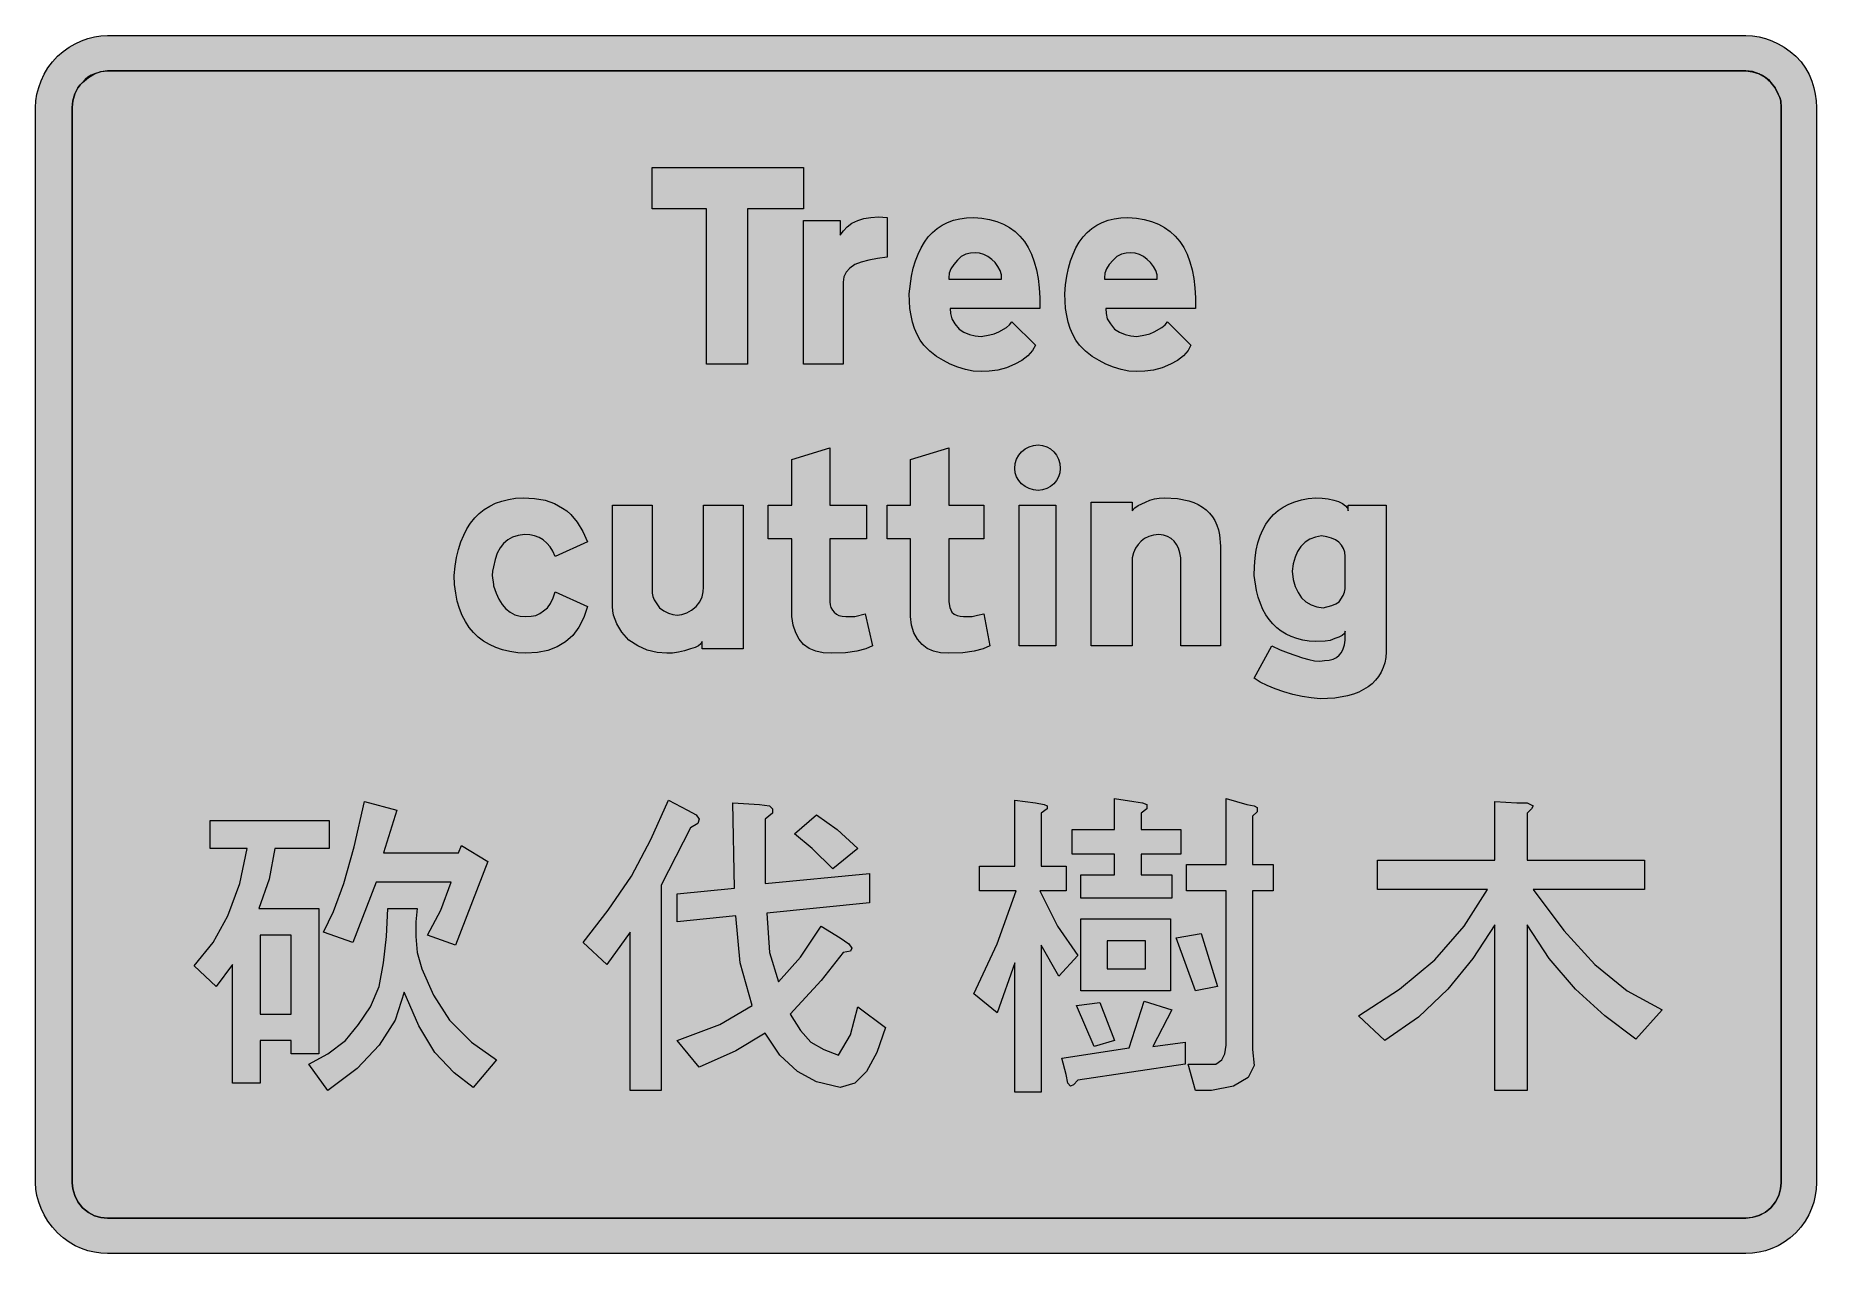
# Model space of a CAD drawing. Header units: metres. Extents: x 102 to 466, y 12 to 261.
import ezdxf

# ---------------------------------------------------------------- set-up
doc = ezdxf.new("R2010")
doc.units = ezdxf.units.M
doc.layers.add('FILL_BLACK_000000', color=7, linetype='Continuous', true_color=0x000000)
doc.layers.add('FILL_WHITE_FFFFFF', color=7, linetype='Continuous', true_color=0xffffff)

msp = doc.modelspace()

# ---------------------------------------------------------------- hatches: boundary and pattern name
at = {"layer": 'FILL_BLACK_000000', "true_color": 0x000000}
h = msp.add_hatch(color=7, dxfattribs=at)
h.dxf.hatch_style = 1
h.paths.add_polyline_path([(454.4, 261.08), (455.73, 260.74), (457.03, 260.27), (458.31, 259.68), (459.56, 258.96), (460.76, 258.12), (461.91, 257.16), (462.97, 255.98), (463.9, 254.72), (464.65, 253.41), (465.21, 252.06), (465.6, 250.71), (465.88, 249.36), (466.05, 248.01), (466.11, 246.66), (466.11, 26.76), (466.05, 25.5), (465.88, 24.2), (465.57, 22.87), (465.13, 21.55), (464.56, 20.24), (463.83, 18.96), (462.95, 17.72), (461.91, 16.56), (460.76, 15.52), (459.56, 14.64), (458.31, 13.91), (457.03, 13.33), (455.73, 12.9), (454.4, 12.59), (453.06, 12.42), (451.71, 12.36), (116.91, 12.36), (115.56, 12.42), (114.22, 12.59), (112.89, 12.9), (111.58, 13.33), (110.31, 13.91), (109.06, 14.64), (107.86, 15.52), (106.71, 16.56), (105.66, 17.72), (104.74, 18.96), (103.97, 20.24), (103.33, 21.55), (102.84, 22.87), (102.49, 24.2), (102.28, 25.5), (102.21, 26.76), (102.21, 246.66), (102.28, 248.02), (102.49, 249.4), (102.84, 250.77), (103.33, 252.13), (103.97, 253.47), (104.74, 254.76), (105.66, 256), (106.71, 257.16), (107.86, 258.12), (109.06, 258.96), (110.31, 259.68), (111.58, 260.27), (112.89, 260.74), (114.22, 261.08), (115.56, 261.29), (116.91, 261.36), (451.71, 261.36), (453.06, 261.29), (454.4, 261.08)])
h.paths.add_polyline_path([(115.56, 253.97), (114.21, 253.56), (113.54, 253.28), (112.9, 252.88), (112.31, 252.38), (111.81, 251.76), (111.29, 251.27), (110.85, 250.71), (110.2, 249.43), (109.83, 248.05), (109.71, 246.66), (109.71, 26.76), (109.83, 25.54), (110.2, 24.21), (110.85, 22.88), (111.81, 21.66), (112.99, 20.7), (114.25, 20.05), (115.56, 19.68), (116.91, 19.56), (451.71, 19.56), (453.06, 19.75), (454.41, 20.16), (455.72, 20.8), (456.81, 21.66), (457.77, 22.88), (458.42, 24.21), (458.79, 25.54), (458.91, 26.76), (458.91, 246.66), (458.83, 248.01), (458.66, 248.68), (458.31, 249.36), (457.67, 250.67), (456.81, 251.76), (455.63, 252.77), (454.37, 253.52), (453.06, 254), (451.71, 254.16), (116.91, 254.16), (115.56, 253.97)], flags=16)
h = msp.add_hatch(color=7, dxfattribs=at)
h.dxf.hatch_style = 1
h.paths.add_polyline_path([(247.71, 194.16), (239.31, 194.16), (239.31, 225.96), (228.21, 225.96), (228.21, 234.36), (259.11, 234.36), (259.11, 225.96), (247.71, 225.96), (247.71, 194.16)])
h = msp.add_hatch(color=7, dxfattribs=at)
h.dxf.hatch_style = 1
h.paths.add_polyline_path([(259.11, 223.56), (266.61, 223.56), (266.61, 220.56), (267.3, 221.45), (268.07, 222.28), (269.01, 223.01), (270.21, 223.56), (271.44, 223.95), (272.87, 224.2), (274.47, 224.28), (276.21, 224.16), (276.21, 216.06), (274.25, 215.78), (272.46, 215.42), (270.89, 215.01), (269.61, 214.56), (268.6, 213.83), (267.85, 212.98), (267.37, 212.03), (267.21, 210.96), (267.21, 194.16), (259.11, 194.16), (259.11, 223.56)])
h = msp.add_hatch(color=7, dxfattribs=at)
h.dxf.hatch_style = 1
h.paths.add_polyline_path([(289.15, 204.51), (289.41, 203.46), (290.05, 202.41), (290.91, 201.36), (291.91, 200.75), (293.05, 200.27), (294.24, 199.97), (295.41, 199.86), (297.21, 200.2), (298.11, 200.41), (299.01, 200.76), (300.58, 201.7), (301.2, 202.24), (301.71, 202.86), (306.51, 198.06), (305.9, 196.94), (304.97, 195.88), (303.77, 194.94), (302.31, 194.16), (300.64, 193.42), (298.86, 192.96), (297.08, 192.73), (295.41, 192.66), (293.83, 192.77), (292.26, 193.07), (290.68, 193.55), (289.11, 194.16), (287.72, 194.9), (286.3, 195.77), (284.93, 196.82), (283.71, 198.06), (282.98, 199.11), (282.36, 200.25), (281.84, 201.46), (281.42, 202.75), (281.11, 204.1), (280.88, 205.53), (280.71, 208.56), (281.2, 212.16), (281.57, 213.79), (282.01, 215.3), (282.54, 216.7), (283.15, 217.98), (283.84, 219.14), (284.61, 220.18), (285.47, 221.11), (286.41, 221.91), (287.44, 222.6), (288.56, 223.16), (289.76, 223.59), (291.05, 223.91), (292.44, 224.1), (293.91, 224.16), (295.6, 224.03), (297.17, 223.77), (298.63, 223.36), (299.98, 222.81), (301.22, 222.13), (302.35, 221.31), (303.36, 220.35), (304.26, 219.25), (305.05, 218.01), (305.72, 216.64), (306.28, 215.13), (306.73, 213.49), (307.07, 211.71), (307.3, 209.79), (307.41, 207.74), (307.41, 205.56), (289.11, 205.56), (289.15, 204.51)])
h.paths.add_polyline_path([(299.61, 211.86), (299.61, 212.46), (299.3, 213.34), (298.85, 214.18), (298.27, 214.94), (297.58, 215.61), (296.82, 216.17), (295.98, 216.59), (295.11, 216.87), (294.21, 216.96), (293.27, 216.89), (292.3, 216.66), (291.38, 216.2), (290.61, 215.46), (289.82, 214.56), (289.26, 213.66), (288.92, 212.76), (288.81, 211.86), (288.81, 211.56), (299.61, 211.56), (299.61, 211.86)], flags=16)
h = msp.add_hatch(color=7, dxfattribs=at)
h.dxf.hatch_style = 1
h.paths.add_polyline_path([(320.95, 204.51), (321.21, 203.46), (321.85, 202.41), (322.71, 201.36), (323.71, 200.75), (324.85, 200.27), (326.04, 199.97), (327.21, 199.86), (329.01, 200.2), (329.91, 200.41), (330.81, 200.76), (332.38, 201.7), (333, 202.24), (333.51, 202.86), (338.31, 198.06), (337.7, 196.94), (336.77, 195.88), (335.57, 194.94), (334.11, 194.16), (332.44, 193.42), (330.66, 192.96), (328.88, 192.73), (327.21, 192.66), (325.63, 192.77), (324.06, 193.07), (322.48, 193.55), (320.91, 194.16), (319.52, 194.9), (318.1, 195.77), (316.73, 196.82), (315.51, 198.06), (314.78, 199.11), (314.16, 200.25), (313.64, 201.46), (313.22, 202.75), (312.91, 204.1), (312.68, 205.53), (312.51, 208.56), (312.67, 210.42), (312.92, 212.16), (313.25, 213.79), (313.68, 215.3), (314.2, 216.7), (314.8, 217.98), (315.49, 219.14), (316.26, 220.18), (317.12, 221.11), (318.06, 221.91), (319.08, 222.6), (320.19, 223.16), (321.37, 223.59), (322.64, 223.91), (323.99, 224.1), (325.41, 224.16), (327.15, 224.03), (328.77, 223.77), (330.27, 223.36), (331.66, 222.81), (332.93, 222.13), (334.07, 221.31), (335.11, 220.35), (336.02, 219.25), (336.82, 218.01), (337.51, 216.64), (338.08, 215.13), (338.53, 213.49), (338.87, 211.71), (339.1, 209.79), (339.21, 207.74), (339.21, 205.56), (320.91, 205.56), (320.95, 204.51)])
h.paths.add_polyline_path([(331.41, 211.86), (331.41, 212.46), (331.1, 213.34), (330.65, 214.18), (330.07, 214.94), (329.38, 215.61), (328.62, 216.17), (327.78, 216.59), (326.91, 216.87), (326.01, 216.96), (325.07, 216.89), (324.1, 216.66), (323.18, 216.2), (322.41, 215.46), (321.62, 214.56), (321.06, 213.66), (320.72, 212.76), (320.61, 211.86), (320.61, 211.56), (331.41, 211.56), (331.41, 211.86)], flags=16)
h = msp.add_hatch(color=7, dxfattribs=at)
h.dxf.hatch_style = 1
h.paths.add_polyline_path([(272.01, 165.36), (272.01, 158.46), (264.51, 158.46), (264.51, 145.56), (264.57, 144.94), (264.73, 144.4), (265.02, 143.91), (265.41, 143.46), (265.87, 143.07), (266.38, 142.78), (267.01, 142.62), (267.81, 142.56), (269.61, 142.56), (271.71, 143.16), (273.21, 136.56), (271.86, 135.95), (270.02, 135.47), (267.68, 135.17), (264.81, 135.06), (263.12, 135.17), (261.62, 135.51), (260.3, 136.07), (259.11, 136.86), (258.27, 137.92), (257.57, 139.26), (257.04, 140.83), (256.71, 142.56), (256.71, 158.46), (251.91, 158.46), (251.91, 165.36), (256.71, 165.36), (256.71, 174.66), (264.51, 177.06), (264.51, 165.36), (272.01, 165.36)])
h = msp.add_hatch(color=7, dxfattribs=at)
h.dxf.hatch_style = 1
h.paths.add_polyline_path([(296.01, 165.36), (296.01, 158.46), (288.81, 158.46), (288.81, 145.56), (289, 144.4), (289.41, 143.46), (289.91, 143.07), (290.5, 142.78), (291.14, 142.62), (291.81, 142.56), (293.61, 142.56), (294.7, 142.86), (296.01, 143.16), (297.21, 136.56), (295.86, 135.95), (294.02, 135.47), (291.68, 135.17), (288.81, 135.06), (287.12, 135.17), (285.66, 135.51), (284.42, 136.07), (283.41, 136.86), (282.4, 137.92), (281.65, 139.26), (281.17, 140.83), (281.01, 142.56), (281.01, 158.46), (276.21, 158.46), (276.21, 165.36), (281.01, 165.36), (281.01, 174.66), (288.81, 177.06), (288.81, 165.36), (296.01, 165.36)])
h = msp.add_hatch(color=7, dxfattribs=at)
h.dxf.hatch_style = 1
h.paths.add_polyline_path([(311.52, 171.98), (311.24, 171.14), (310.82, 170.38), (310.26, 169.71), (309.59, 169.15), (308.83, 168.73), (307.99, 168.45), (307.11, 168.36), (306.13, 168.45), (305.22, 168.73), (304.4, 169.15), (303.7, 169.71), (303.12, 170.38), (302.68, 171.14), (302.41, 171.98), (302.31, 172.86), (302.41, 173.84), (302.68, 174.75), (303.12, 175.57), (303.7, 176.27), (304.4, 176.85), (305.22, 177.29), (306.13, 177.56), (307.11, 177.66), (307.99, 177.56), (308.83, 177.29), (309.59, 176.85), (310.26, 176.27), (310.82, 175.57), (311.24, 174.75), (311.52, 173.84), (311.61, 172.86), (311.52, 171.98)])
h = msp.add_hatch(color=7, dxfattribs=at)
h.dxf.hatch_style = 1
h.paths.add_polyline_path([(204.17, 166.74), (206.31, 166.37), (208.22, 165.72), (209.91, 164.76), (210.77, 164.16), (211.55, 163.47), (212.91, 161.87), (214.04, 159.99), (215.01, 157.86), (208.41, 154.86), (207.92, 155.91), (207.34, 156.83), (206.68, 157.6), (205.93, 158.23), (205.11, 158.73), (204.19, 159.08), (203.19, 159.29), (202.11, 159.36), (200.83, 159.16), (199.69, 158.79), (198.69, 158.25), (197.83, 157.52), (197.12, 156.61), (196.54, 155.52), (196.11, 154.24), (195.81, 152.76), (195.55, 151.86), (195.51, 150.96), (195.81, 149.16), (195.81, 148.86), (196.3, 147.38), (196.88, 146.1), (197.56, 145.02), (198.32, 144.13), (199.19, 143.45), (200.16, 142.95), (201.23, 142.66), (202.41, 142.56), (203.48, 142.62), (204.43, 142.82), (205.28, 143.19), (206.01, 143.76), (206.81, 144.37), (207.43, 145.26), (207.95, 146.38), (208.41, 147.66), (215.01, 144.66), (214.22, 142.35), (213.21, 140.38), (211.97, 138.72), (210.51, 137.38), (208.82, 136.36), (206.91, 135.63), (204.77, 135.2), (202.41, 135.06), (200.72, 135.18), (199.12, 135.41), (197.63, 135.76), (196.23, 136.24), (194.94, 136.83), (193.75, 137.53), (192.67, 138.36), (191.68, 139.3), (190.81, 140.35), (190.04, 141.53), (189.38, 142.81), (188.83, 144.21), (188.38, 145.73), (188.05, 147.36), (187.82, 149.1), (187.71, 150.96), (187.92, 152.87), (188.23, 154.65), (188.63, 156.3), (189.11, 157.83), (189.69, 159.24), (190.35, 160.53), (191.11, 161.69), (191.95, 162.73), (192.88, 163.66), (193.89, 164.47), (195, 165.15), (196.19, 165.73), (197.47, 166.18), (198.83, 166.52), (200.28, 166.75), (201.81, 166.86), (204.17, 166.74)])
h = msp.add_hatch(color=7, dxfattribs=at)
h.dxf.hatch_style = 1
h.paths.add_polyline_path([(246.81, 165.36), (246.81, 135.96), (238.41, 135.96), (238.41, 137.46), (238.12, 137.01), (237.66, 136.6), (236.98, 136.24), (236.01, 135.96), (234.84, 135.57), (233.61, 135.28), (232.38, 135.12), (231.21, 135.06), (229.19, 135.23), (227.2, 135.73), (225.26, 136.58), (223.41, 137.76), (222.01, 139.39), (220.97, 141.1), (220.33, 142.86), (220.17, 143.76), (220.11, 144.66), (220.11, 165.36), (228.21, 165.36), (228.21, 147.36), (228.32, 146.68), (228.62, 145.97), (229.71, 144.36), (230.61, 143.75), (231.51, 143.27), (232.41, 142.97), (233.31, 142.86), (234.26, 142.97), (235.26, 143.31), (236.26, 143.87), (237.21, 144.66), (237.95, 145.61), (238.41, 146.61), (238.64, 147.61), (238.71, 148.56), (238.71, 165.36), (246.81, 165.36)])
h = msp.add_hatch(color=7, dxfattribs=at)
h.dxf.hatch_style = 1
h.paths.add_polyline_path([(303.21, 136.56), (303.21, 165.36), (310.71, 165.36), (310.71, 136.56), (303.21, 136.56)])
h = msp.add_hatch(color=7, dxfattribs=at)
h.dxf.hatch_style = 1
h.paths.add_polyline_path([(336.21, 136.56), (336.21, 153.66), (336.21, 153.96), (336.21, 154.26), (336.21, 154.56), (336.04, 155.62), (335.76, 156.53), (335.37, 157.32), (334.86, 157.97), (334.24, 158.5), (333.51, 158.91), (332.67, 159.19), (331.71, 159.36), (330.64, 159.19), (329.68, 158.91), (328.84, 158.5), (328.11, 157.97), (327.49, 157.32), (326.98, 156.53), (326.59, 155.62), (326.31, 154.56), (326.31, 136.56), (317.91, 136.56), (317.91, 165.96), (326.31, 165.96), (326.31, 164.16), (326.86, 164.78), (327.55, 165.28), (329.01, 165.96), (329.91, 166.35), (330.85, 166.63), (331.84, 166.8), (332.91, 166.86), (335.55, 166.71), (337.86, 166.24), (338.88, 165.89), (339.81, 165.47), (340.66, 164.97), (341.42, 164.38), (342.1, 163.73), (342.68, 162.99), (343.18, 162.18), (343.58, 161.29), (343.9, 160.32), (344.13, 159.28), (344.31, 156.96), (344.31, 156.66), (344.31, 156.36), (344.31, 136.56), (336.21, 136.56)])
h = msp.add_hatch(color=7, dxfattribs=at)
h.dxf.hatch_style = 1
h.paths.add_polyline_path([(377.89, 133.14), (377.57, 132.13), (377.16, 131.2), (376.64, 130.34), (376.02, 129.55), (375.31, 128.84), (374.5, 128.2), (373.59, 127.63), (372.59, 127.14), (371.5, 126.72), (370.32, 126.37), (367.69, 125.91), (364.71, 125.76), (362.87, 125.94), (361, 126.25), (359.12, 126.67), (357.28, 127.18), (355.53, 127.79), (353.91, 128.46), (352.45, 129.19), (351.21, 129.96), (354.81, 136.56), (356.55, 135.76), (358.18, 135.13), (361.11, 134.16), (362.4, 133.77), (363.58, 133.52), (364.65, 133.44), (365.61, 133.56), (366.55, 133.63), (367.36, 133.84), (368.05, 134.18), (368.61, 134.65), (369.06, 135.24), (369.41, 135.96), (369.65, 136.8), (369.81, 137.76), (369.81, 139.56), (369.65, 139.11), (369.21, 138.7), (368.54, 138.34), (367.71, 138.06), (366.76, 137.71), (365.76, 137.53), (363.81, 137.46), (362.44, 137.57), (361.15, 137.77), (359.94, 138.07), (358.8, 138.47), (357.75, 138.97), (356.76, 139.57), (355.86, 140.27), (355.03, 141.06), (354.29, 141.95), (353.61, 142.94), (353.02, 144.03), (352.5, 145.22), (352.06, 146.51), (351.7, 147.89), (351.21, 150.96), (351.26, 152.81), (351.41, 154.55), (351.65, 156.16), (352, 157.66), (352.44, 159.05), (352.98, 160.32), (353.62, 161.47), (354.36, 162.51), (355.2, 163.44), (356.13, 164.25), (357.17, 164.96), (358.3, 165.56), (359.53, 166.04), (360.86, 166.42), (362.28, 166.69), (363.81, 166.86), (365.13, 166.81), (366.36, 166.65), (367.48, 166.4), (368.46, 166.07), (369.27, 165.67), (369.88, 165.21), (370.27, 164.71), (370.41, 164.16), (370.41, 165.36), (378.21, 165.36), (378.21, 135.36), (378.1, 134.21), (377.89, 133.14)])
h.paths.add_polyline_path([(369.48, 156.49), (369.08, 157.16), (368.53, 157.75), (367.85, 158.23), (367.03, 158.61), (366.08, 158.89), (365.01, 159.06), (363.73, 158.84), (362.6, 158.4), (361.61, 157.76), (360.77, 156.92), (360.09, 155.9), (359.57, 154.71), (359.21, 153.36), (359.01, 151.86), (359.22, 150.17), (359.61, 148.71), (360.19, 147.46), (360.92, 146.42), (361.81, 145.6), (362.85, 144.98), (364.02, 144.57), (365.31, 144.36), (367.07, 144.85), (367.88, 145.16), (368.61, 145.56), (369.43, 146.91), (369.71, 147.58), (369.81, 148.26), (369.81, 154.86), (369.73, 155.72), (369.48, 156.49)], flags=16)
h = msp.add_hatch(color=7, dxfattribs=at)
h.dxf.hatch_style = 1
h.paths.add_polyline_path([(173.31, 94.26), (188.61, 94.26), (189.21, 95.76), (194.61, 92.46), (188.01, 75.36), (182.31, 77.46), (185.01, 82.56), (187.11, 88.26), (171.81, 88.26), (167.01, 75.96), (161.01, 78.06), (163.11, 82.26), (165.21, 87.96), (167.31, 95.46), (169.41, 104.76), (176.01, 102.96), (173.31, 94.26)])
h = msp.add_hatch(color=7, dxfattribs=at)
h.dxf.hatch_style = 1
h.paths.add_polyline_path([(237.21, 102.06), (237.81, 101.16), (237.51, 100.26), (236.01, 99.36), (230.01, 87.66), (230.01, 45.66), (223.71, 45.66), (223.71, 78.06), (218.91, 71.46), (214.11, 75.96), (219.21, 82.56), (224.01, 89.46), (227.91, 96.96), (231.51, 105.06), (235.41, 102.96), (237.21, 102.06)])
h = msp.add_hatch(color=7, dxfattribs=at)
h.dxf.hatch_style = 1
h.paths.add_polyline_path([(252.21, 103.86), (252.81, 103.26), (252.81, 102.36), (251.31, 101.16), (251.31, 87.96), (272.61, 90.06), (272.61, 84.06), (251.61, 81.96), (252.21, 73.86), (254.01, 67.86), (258.51, 72.96), (262.71, 79.26), (266.61, 76.86), (268.41, 75.66), (269.01, 74.76), (268.71, 74.16), (267.21, 73.86), (262.71, 68.16), (256.41, 61.26), (258.51, 57.96), (260.61, 55.56), (263.31, 54.06), (266.31, 52.86), (268.71, 57.06), (270.21, 62.76), (275.91, 58.56), (274.11, 53.46), (272.01, 49.56), (269.61, 47.16), (266.61, 46.26), (261.81, 47.46), (257.91, 49.56), (254.31, 52.86), (251.31, 57.36), (245.31, 53.76), (237.81, 50.46), (233.31, 55.86), (242.01, 59.16), (248.61, 63.06), (246.21, 71.76), (245.31, 81.36), (233.31, 80.16), (233.31, 85.86), (245.01, 87.06), (244.71, 104.46), (250.11, 104.16), (252.21, 103.86)])
h = msp.add_hatch(color=7, dxfattribs=at)
h.dxf.hatch_style = 1
h.paths.add_polyline_path([(266.01, 99.06), (270.21, 95.16), (265.11, 90.96), (260.91, 95.16), (257.31, 98.16), (261.81, 102.06), (266.01, 99.06)])
h = msp.add_hatch(color=7, dxfattribs=at)
h.dxf.hatch_style = 1
h.paths.add_polyline_path([(306.51, 104.46), (308.31, 104.16), (308.91, 103.86), (308.91, 103.26), (307.71, 102.36), (307.71, 91.56), (312.81, 91.56), (312.81, 86.46), (307.41, 86.46), (311.01, 79.26), (315.21, 73.26), (311.31, 69.06), (307.71, 75.36), (307.71, 45.36), (302.31, 45.36), (302.31, 71.76), (298.71, 61.56), (293.91, 65.46), (298.71, 75.66), (302.61, 86.46), (295.11, 86.46), (295.11, 91.56), (302.31, 91.56), (302.31, 105.06), (306.51, 104.46)])
h = msp.add_hatch(color=7, dxfattribs=at)
h.dxf.hatch_style = 1
h.paths.add_polyline_path([(326.61, 104.76), (328.41, 104.46), (329.31, 104.16), (329.31, 103.26), (328.11, 102.36), (328.11, 99.06), (336.21, 99.06), (336.21, 93.96), (328.11, 93.96), (328.11, 89.76), (334.41, 89.76), (334.41, 84.96), (315.81, 84.96), (315.81, 89.76), (322.71, 89.76), (322.71, 93.96), (314.01, 93.96), (314.01, 99.06), (322.71, 99.06), (322.71, 105.36), (326.61, 104.76)])
h = msp.add_hatch(color=7, dxfattribs=at)
h.dxf.hatch_style = 1
h.paths.add_polyline_path([(349.71, 104.16), (351.21, 103.86), (351.81, 103.56), (351.81, 102.66), (350.91, 101.76), (350.91, 91.86), (355.11, 91.86), (355.11, 86.46), (350.91, 86.46), (350.91, 54.06), (351.21, 50.76), (350.01, 48.36), (347.01, 46.56), (342.51, 45.66), (339.21, 45.66), (337.71, 51.06), (341.61, 51.06), (343.41, 51.06), (344.61, 51.96), (345.21, 53.16), (345.51, 54.96), (345.51, 86.46), (337.41, 86.46), (337.41, 91.86), (345.51, 91.86), (345.51, 105.36), (349.71, 104.16)])
h = msp.add_hatch(color=7, dxfattribs=at)
h.dxf.hatch_style = 1
h.paths.add_polyline_path([(407.01, 104.46), (408.21, 103.86), (407.91, 103.26), (407.01, 102.36), (407.01, 92.76), (431.01, 92.76), (431.01, 86.76), (408.21, 86.76), (414.51, 78.36), (420.81, 71.46), (427.41, 66.06), (434.61, 62.16), (429.21, 56.16), (422.91, 60.96), (416.91, 66.36), (411.51, 72.66), (407.01, 79.56), (407.01, 45.66), (400.41, 45.66), (400.41, 79.56), (395.91, 72.66), (390.81, 66.36), (384.81, 60.66), (377.91, 55.86), (372.51, 60.96), (380.91, 66.36), (388.11, 72.36), (394.11, 79.26), (398.91, 86.76), (376.41, 86.76), (376.41, 92.76), (400.41, 92.76), (400.41, 104.76), (404.91, 104.46), (407.01, 104.46)])
h = msp.add_hatch(color=7, dxfattribs=at)
h.dxf.hatch_style = 1
h.paths.add_polyline_path([(162.21, 95.16), (151.11, 95.16), (149.91, 88.86), (147.81, 82.86), (160.11, 82.86), (160.11, 53.16), (154.41, 53.16), (154.41, 55.86), (148.11, 55.86), (148.11, 47.16), (142.41, 47.16), (142.41, 71.46), (139.11, 66.96), (134.61, 71.16), (138.51, 75.96), (141.51, 81.36), (143.91, 87.96), (145.41, 95.16), (137.91, 95.16), (137.91, 100.86), (162.21, 100.86), (162.21, 95.16)])
h.paths.add_polyline_path([(154.41, 77.46), (148.11, 77.46), (148.11, 61.26), (154.41, 61.26), (154.41, 77.46)], flags=16)
h = msp.add_hatch(color=7, dxfattribs=at)
h.dxf.hatch_style = 1
h.paths.add_polyline_path([(179.91, 80.16), (179.91, 77.16), (180.21, 73.86), (181.11, 70.56), (183.51, 65.16), (186.81, 60.06), (191.31, 55.56), (196.41, 51.96), (191.61, 46.26), (187.71, 49.26), (183.81, 53.46), (180.51, 58.86), (177.51, 65.76), (175.71, 60.06), (172.41, 54.96), (167.91, 50.16), (161.91, 45.66), (158.01, 51.06), (161.91, 53.16), (165.51, 55.86), (168.21, 59.16), (170.61, 62.76), (172.41, 66.96), (173.31, 71.76), (173.91, 77.16), (174.21, 82.86), (180.21, 82.86), (179.91, 80.16)])
h = msp.add_hatch(color=7, dxfattribs=at)
h.dxf.hatch_style = 1
h.paths.add_polyline_path([(334.11, 66.06), (315.81, 66.06), (315.81, 80.76), (334.11, 80.76), (334.11, 66.06)])
h.paths.add_polyline_path([(329.01, 76.26), (321.21, 76.26), (321.21, 70.56), (329.01, 70.56), (329.01, 76.26)], flags=16)
h = msp.add_hatch(color=7, dxfattribs=at)
h.dxf.hatch_style = 1
h.paths.add_polyline_path([(343.71, 66.96), (339.21, 66.06), (335.31, 76.86), (340.41, 77.76), (343.71, 66.96)])
h = msp.add_hatch(color=7, dxfattribs=at)
h.dxf.hatch_style = 1
h.paths.add_polyline_path([(334.41, 62.16), (330.51, 54.66), (337.11, 55.56), (337.11, 51.06), (315.21, 47.76), (314.31, 46.86), (313.71, 46.56), (313.11, 47.16), (312.81, 48.96), (311.91, 52.26), (325.71, 54.36), (328.71, 63.96), (334.41, 62.16)])
h = msp.add_hatch(color=7, dxfattribs=at)
h.dxf.hatch_style = 1
h.paths.add_polyline_path([(322.71, 55.86), (318.51, 54.66), (314.91, 63.06), (319.71, 63.66), (322.71, 55.86)])
at = {"layer": 'FILL_WHITE_FFFFFF', "true_color": 0xffffff}
h = msp.add_hatch(color=7, dxfattribs=at)
h.dxf.hatch_style = 1
h.paths.add_polyline_path([(451.71, 254.16), (453.06, 253.97), (454.41, 253.56), (455.08, 253.28), (455.72, 252.88), (456.31, 252.38), (456.81, 251.76), (457.67, 250.67), (458.31, 249.36), (458.66, 248.68), (458.83, 248.01), (458.91, 246.66), (458.91, 26.76), (458.79, 25.54), (458.42, 24.21), (457.77, 22.88), (456.81, 21.66), (455.63, 20.7), (454.37, 20.05), (453.06, 19.68), (451.71, 19.56), (116.91, 19.56), (115.56, 19.68), (114.25, 20.05), (112.99, 20.7), (111.81, 21.66), (110.85, 22.88), (110.2, 24.21), (109.83, 25.54), (109.71, 26.76), (109.71, 246.66), (109.83, 248.05), (110.2, 249.43), (110.85, 250.71), (111.29, 251.27), (111.81, 251.76), (112.99, 252.77), (114.25, 253.52), (115.56, 254), (116.91, 254.16), (451.71, 254.16)])

# ---------------------------------------------------------------- linework, layer by layer
at = {"layer": 'FILL_BLACK_000000', "lineweight": 0, "true_color": 0x000000}
for points in [[(454.4, 261.08), (455.73, 260.74), (457.03, 260.27), (458.31, 259.68), (459.56, 258.96), (460.76, 258.12), (461.91, 257.16), (462.97, 255.98), (463.9, 254.72), (464.65, 253.41), (465.21, 252.06), (465.6, 250.71), (465.88, 249.36), (466.05, 248.01), (466.11, 246.66), (466.11, 26.76), (466.05, 25.5), (465.88, 24.2), (465.57, 22.87), (465.13, 21.55), (464.56, 20.24), (463.83, 18.96), (462.95, 17.72), (461.91, 16.56), (460.76, 15.52), (459.56, 14.64), (458.31, 13.91), (457.03, 13.33), (455.73, 12.9), (454.4, 12.59), (453.06, 12.42), (451.71, 12.36), (116.91, 12.36), (115.56, 12.42), (114.22, 12.59), (112.89, 12.9), (111.58, 13.33), (110.31, 13.91), (109.06, 14.64), (107.86, 15.52), (106.71, 16.56), (105.66, 17.72), (104.74, 18.96), (103.97, 20.24), (103.33, 21.55), (102.84, 22.87), (102.49, 24.2), (102.28, 25.5), (102.21, 26.76), (102.21, 246.66), (102.28, 248.02), (102.49, 249.4), (102.84, 250.77), (103.33, 252.13), (103.97, 253.47), (104.74, 254.76), (105.66, 256), (106.71, 257.16), (107.86, 258.12), (109.06, 258.96), (110.31, 259.68), (111.58, 260.27), (112.89, 260.74), (114.22, 261.08), (115.56, 261.29), (116.91, 261.36), (451.71, 261.36), (453.06, 261.29)], [(115.56, 253.97), (114.21, 253.56), (113.54, 253.28), (112.9, 252.88), (112.31, 252.38), (111.81, 251.76), (111.29, 251.27), (110.85, 250.71), (110.2, 249.43), (109.83, 248.05), (109.71, 246.66), (109.71, 26.76), (109.83, 25.54), (110.2, 24.21), (110.85, 22.88), (111.81, 21.66), (112.99, 20.7), (114.25, 20.05), (115.56, 19.68), (116.91, 19.56), (451.71, 19.56), (453.06, 19.75), (454.41, 20.16), (455.72, 20.8), (456.81, 21.66), (457.77, 22.88), (458.42, 24.21), (458.79, 25.54), (458.91, 26.76), (458.91, 246.66), (458.83, 248.01), (458.66, 248.68), (458.31, 249.36), (457.67, 250.67), (456.81, 251.76), (455.63, 252.77), (454.37, 253.52), (453.06, 254), (451.71, 254.16), (116.91, 254.16)], [(247.71, 194.16), (239.31, 194.16), (239.31, 225.96), (228.21, 225.96), (228.21, 234.36), (259.11, 234.36), (259.11, 225.96), (247.71, 225.96)], [(259.11, 223.56), (266.61, 223.56), (266.61, 220.56), (267.3, 221.45), (268.07, 222.28), (269.01, 223.01), (270.21, 223.56), (271.44, 223.95), (272.87, 224.2), (274.47, 224.28), (276.21, 224.16), (276.21, 216.06), (274.25, 215.78), (272.46, 215.42), (270.89, 215.01), (269.61, 214.56), (268.6, 213.83), (267.85, 212.98), (267.37, 212.03), (267.21, 210.96), (267.21, 194.16), (259.11, 194.16)], [(289.15, 204.51), (289.41, 203.46), (290.05, 202.41), (290.91, 201.36), (291.91, 200.75), (293.05, 200.27), (294.24, 199.97), (295.41, 199.86), (297.21, 200.2), (298.11, 200.41), (299.01, 200.76), (300.58, 201.7), (301.2, 202.24), (301.71, 202.86), (306.51, 198.06), (305.9, 196.94), (304.97, 195.88), (303.77, 194.94), (302.31, 194.16), (300.64, 193.42), (298.86, 192.96), (297.08, 192.73), (295.41, 192.66), (293.83, 192.77), (292.26, 193.07), (290.68, 193.55), (289.11, 194.16), (287.72, 194.9), (286.3, 195.77), (284.93, 196.82), (283.71, 198.06), (282.98, 199.11), (282.36, 200.25), (281.84, 201.46), (281.42, 202.75), (281.11, 204.1), (280.88, 205.53), (280.71, 208.56), (281.2, 212.16), (281.57, 213.79), (282.01, 215.3), (282.54, 216.7), (283.15, 217.98), (283.84, 219.14), (284.61, 220.18), (285.47, 221.11), (286.41, 221.91), (287.44, 222.6), (288.56, 223.16), (289.76, 223.59), (291.05, 223.91), (292.44, 224.1), (293.91, 224.16), (295.6, 224.03), (297.17, 223.77), (298.63, 223.36), (299.98, 222.81), (301.22, 222.13), (302.35, 221.31), (303.36, 220.35), (304.26, 219.25), (305.05, 218.01), (305.72, 216.64), (306.28, 215.13), (306.73, 213.49), (307.07, 211.71), (307.3, 209.79), (307.41, 207.74), (307.41, 205.56), (289.11, 205.56)], [(320.95, 204.51), (321.21, 203.46), (321.85, 202.41), (322.71, 201.36), (323.71, 200.75), (324.85, 200.27), (326.04, 199.97), (327.21, 199.86), (329.01, 200.2), (329.91, 200.41), (330.81, 200.76), (332.38, 201.7), (333, 202.24), (333.51, 202.86), (338.31, 198.06), (337.7, 196.94), (336.77, 195.88), (335.57, 194.94), (334.11, 194.16), (332.44, 193.42), (330.66, 192.96), (328.88, 192.73), (327.21, 192.66), (325.63, 192.77), (324.06, 193.07), (322.48, 193.55), (320.91, 194.16), (319.52, 194.9), (318.1, 195.77), (316.73, 196.82), (315.51, 198.06), (314.78, 199.11), (314.16, 200.25), (313.64, 201.46), (313.22, 202.75), (312.91, 204.1), (312.68, 205.53), (312.51, 208.56), (312.67, 210.42), (312.92, 212.16), (313.25, 213.79), (313.68, 215.3), (314.2, 216.7), (314.8, 217.98), (315.49, 219.14), (316.26, 220.18), (317.12, 221.11), (318.06, 221.91), (319.08, 222.6), (320.19, 223.16), (321.37, 223.59), (322.64, 223.91), (323.99, 224.1), (325.41, 224.16), (327.15, 224.03), (328.77, 223.77), (330.27, 223.36), (331.66, 222.81), (332.93, 222.13), (334.07, 221.31), (335.11, 220.35), (336.02, 219.25), (336.82, 218.01), (337.51, 216.64), (338.08, 215.13), (338.53, 213.49), (338.87, 211.71), (339.1, 209.79), (339.21, 207.74), (339.21, 205.56), (320.91, 205.56)], [(299.61, 211.86), (299.61, 212.46), (299.3, 213.34), (298.85, 214.18), (298.27, 214.94), (297.58, 215.61), (296.82, 216.17), (295.98, 216.59), (295.11, 216.87), (294.21, 216.96), (293.27, 216.89), (292.3, 216.66), (291.38, 216.2), (290.61, 215.46), (289.82, 214.56), (289.26, 213.66), (288.92, 212.76), (288.81, 211.86), (288.81, 211.56), (299.61, 211.56)], [(331.41, 211.86), (331.41, 212.46), (331.1, 213.34), (330.65, 214.18), (330.07, 214.94), (329.38, 215.61), (328.62, 216.17), (327.78, 216.59), (326.91, 216.87), (326.01, 216.96), (325.07, 216.89), (324.1, 216.66), (323.18, 216.2), (322.41, 215.46), (321.62, 214.56), (321.06, 213.66), (320.72, 212.76), (320.61, 211.86), (320.61, 211.56), (331.41, 211.56)], [(272.01, 165.36), (272.01, 158.46), (264.51, 158.46), (264.51, 145.56), (264.57, 144.94), (264.73, 144.4), (265.02, 143.91), (265.41, 143.46), (265.87, 143.07), (266.38, 142.78), (267.01, 142.62), (267.81, 142.56), (269.61, 142.56), (271.71, 143.16), (273.21, 136.56), (271.86, 135.95), (270.02, 135.47), (267.68, 135.17), (264.81, 135.06), (263.12, 135.17), (261.62, 135.51), (260.3, 136.07), (259.11, 136.86), (258.27, 137.92), (257.57, 139.26), (257.04, 140.83), (256.71, 142.56), (256.71, 158.46), (251.91, 158.46), (251.91, 165.36), (256.71, 165.36), (256.71, 174.66), (264.51, 177.06), (264.51, 165.36)], [(296.01, 165.36), (296.01, 158.46), (288.81, 158.46), (288.81, 145.56), (289, 144.4), (289.41, 143.46), (289.91, 143.07), (290.5, 142.78), (291.14, 142.62), (291.81, 142.56), (293.61, 142.56), (294.7, 142.86), (296.01, 143.16), (297.21, 136.56), (295.86, 135.95), (294.02, 135.47), (291.68, 135.17), (288.81, 135.06), (287.12, 135.17), (285.66, 135.51), (284.42, 136.07), (283.41, 136.86), (282.4, 137.92), (281.65, 139.26), (281.17, 140.83), (281.01, 142.56), (281.01, 158.46), (276.21, 158.46), (276.21, 165.36), (281.01, 165.36), (281.01, 174.66), (288.81, 177.06), (288.81, 165.36)], [(311.52, 171.98), (311.24, 171.14), (310.82, 170.38), (310.26, 169.71), (309.59, 169.15), (308.83, 168.73), (307.99, 168.45), (307.11, 168.36), (306.13, 168.45), (305.22, 168.73), (304.4, 169.15), (303.7, 169.71), (303.12, 170.38), (302.68, 171.14), (302.41, 171.98), (302.31, 172.86), (302.41, 173.84), (302.68, 174.75), (303.12, 175.57), (303.7, 176.27), (304.4, 176.85), (305.22, 177.29), (306.13, 177.56), (307.11, 177.66), (307.99, 177.56), (308.83, 177.29), (309.59, 176.85), (310.26, 176.27), (310.82, 175.57), (311.24, 174.75), (311.52, 173.84), (311.61, 172.86)], [(204.17, 166.74), (206.31, 166.37), (208.22, 165.72), (209.91, 164.76), (210.77, 164.16), (211.55, 163.47), (212.91, 161.87), (214.04, 159.99), (215.01, 157.86), (208.41, 154.86), (207.92, 155.91), (207.34, 156.83), (206.68, 157.6), (205.93, 158.23), (205.11, 158.73), (204.19, 159.08), (203.19, 159.29), (202.11, 159.36), (200.83, 159.16), (199.69, 158.79), (198.69, 158.25), (197.83, 157.52), (197.12, 156.61), (196.54, 155.52), (196.11, 154.24), (195.81, 152.76), (195.55, 151.86), (195.51, 150.96), (195.81, 149.16), (195.81, 148.86), (196.3, 147.38), (196.88, 146.1), (197.56, 145.02), (198.32, 144.13), (199.19, 143.45), (200.16, 142.95), (201.23, 142.66), (202.41, 142.56), (203.48, 142.62), (204.43, 142.82), (205.28, 143.19), (206.01, 143.76), (206.81, 144.37), (207.43, 145.26), (207.95, 146.38), (208.41, 147.66), (215.01, 144.66), (214.22, 142.35), (213.21, 140.38), (211.97, 138.72), (210.51, 137.38), (208.82, 136.36), (206.91, 135.63), (204.77, 135.2), (202.41, 135.06), (200.72, 135.18), (199.12, 135.41), (197.63, 135.76), (196.23, 136.24), (194.94, 136.83), (193.75, 137.53), (192.67, 138.36), (191.68, 139.3), (190.81, 140.35), (190.04, 141.53), (189.38, 142.81), (188.83, 144.21), (188.38, 145.73), (188.05, 147.36), (187.82, 149.1), (187.71, 150.96), (187.92, 152.87), (188.23, 154.65), (188.63, 156.3), (189.11, 157.83), (189.69, 159.24), (190.35, 160.53), (191.11, 161.69), (191.95, 162.73), (192.88, 163.66), (193.89, 164.47), (195, 165.15), (196.19, 165.73), (197.47, 166.18), (198.83, 166.52), (200.28, 166.75), (201.81, 166.86)], [(246.81, 165.36), (246.81, 135.96), (238.41, 135.96), (238.41, 137.46), (238.12, 137.01), (237.66, 136.6), (236.98, 136.24), (236.01, 135.96), (234.84, 135.57), (233.61, 135.28), (232.38, 135.12), (231.21, 135.06), (229.19, 135.23), (227.2, 135.73), (225.26, 136.58), (223.41, 137.76), (222.01, 139.39), (220.97, 141.1), (220.33, 142.86), (220.17, 143.76), (220.11, 144.66), (220.11, 165.36), (228.21, 165.36), (228.21, 147.36), (228.32, 146.68), (228.62, 145.97), (229.71, 144.36), (230.61, 143.75), (231.51, 143.27), (232.41, 142.97), (233.31, 142.86), (234.26, 142.97), (235.26, 143.31), (236.26, 143.87), (237.21, 144.66), (237.95, 145.61), (238.41, 146.61), (238.64, 147.61), (238.71, 148.56), (238.71, 165.36)], [(303.21, 136.56), (303.21, 165.36), (310.71, 165.36), (310.71, 136.56)], [(336.21, 136.56), (336.21, 153.66), (336.21, 153.96), (336.21, 154.26), (336.21, 154.56), (336.04, 155.62), (335.76, 156.53), (335.37, 157.32), (334.86, 157.97), (334.24, 158.5), (333.51, 158.91), (332.67, 159.19), (331.71, 159.36), (330.64, 159.19), (329.68, 158.91), (328.84, 158.5), (328.11, 157.97), (327.49, 157.32), (326.98, 156.53), (326.59, 155.62), (326.31, 154.56), (326.31, 136.56), (317.91, 136.56), (317.91, 165.96), (326.31, 165.96), (326.31, 164.16), (326.86, 164.78), (327.55, 165.28), (329.01, 165.96), (329.91, 166.35), (330.85, 166.63), (331.84, 166.8), (332.91, 166.86), (335.55, 166.71), (337.86, 166.24), (338.88, 165.89), (339.81, 165.47), (340.66, 164.97), (341.42, 164.38), (342.1, 163.73), (342.68, 162.99), (343.18, 162.18), (343.58, 161.29), (343.9, 160.32), (344.13, 159.28), (344.31, 156.96), (344.31, 156.66), (344.31, 156.36), (344.31, 136.56)], [(377.89, 133.14), (377.57, 132.13), (377.16, 131.2), (376.64, 130.34), (376.02, 129.55), (375.31, 128.84), (374.5, 128.2), (373.59, 127.63), (372.59, 127.14), (371.5, 126.72), (370.32, 126.37), (367.69, 125.91), (364.71, 125.76), (362.87, 125.94), (361, 126.25), (359.12, 126.67), (357.28, 127.18), (355.53, 127.79), (353.91, 128.46), (352.45, 129.19), (351.21, 129.96), (354.81, 136.56), (356.55, 135.76), (358.18, 135.13), (361.11, 134.16), (362.4, 133.77), (363.58, 133.52), (364.65, 133.44), (365.61, 133.56), (366.55, 133.63), (367.36, 133.84), (368.05, 134.18), (368.61, 134.65), (369.06, 135.24), (369.41, 135.96), (369.65, 136.8), (369.81, 137.76), (369.81, 139.56), (369.65, 139.11), (369.21, 138.7), (368.54, 138.34), (367.71, 138.06), (366.76, 137.71), (365.76, 137.53), (363.81, 137.46), (362.44, 137.57), (361.15, 137.77), (359.94, 138.07), (358.8, 138.47), (357.75, 138.97), (356.76, 139.57), (355.86, 140.27), (355.03, 141.06), (354.29, 141.95), (353.61, 142.94), (353.02, 144.03), (352.5, 145.22), (352.06, 146.51), (351.7, 147.89), (351.21, 150.96), (351.26, 152.81), (351.41, 154.55), (351.65, 156.16), (352, 157.66), (352.44, 159.05), (352.98, 160.32), (353.62, 161.47), (354.36, 162.51), (355.2, 163.44), (356.13, 164.25), (357.17, 164.96), (358.3, 165.56), (359.53, 166.04), (360.86, 166.42), (362.28, 166.69), (363.81, 166.86), (365.13, 166.81), (366.36, 166.65), (367.48, 166.4), (368.46, 166.07), (369.27, 165.67), (369.88, 165.21), (370.27, 164.71), (370.41, 164.16), (370.41, 165.36), (378.21, 165.36), (378.21, 135.36), (378.1, 134.21)], [(369.48, 156.49), (369.08, 157.16), (368.53, 157.75), (367.85, 158.23), (367.03, 158.61), (366.08, 158.89), (365.01, 159.06), (363.73, 158.84), (362.6, 158.4), (361.61, 157.76), (360.77, 156.92), (360.09, 155.9), (359.57, 154.71), (359.21, 153.36), (359.01, 151.86), (359.22, 150.17), (359.61, 148.71), (360.19, 147.46), (360.92, 146.42), (361.81, 145.6), (362.85, 144.98), (364.02, 144.57), (365.31, 144.36), (367.07, 144.85), (367.88, 145.16), (368.61, 145.56), (369.43, 146.91), (369.71, 147.58), (369.81, 148.26), (369.81, 154.86), (369.73, 155.72)], [(173.31, 94.26), (188.61, 94.26), (189.21, 95.76), (194.61, 92.46), (188.01, 75.36), (182.31, 77.46), (185.01, 82.56), (187.11, 88.26), (171.81, 88.26), (167.01, 75.96), (161.01, 78.06), (163.11, 82.26), (165.21, 87.96), (167.31, 95.46), (169.41, 104.76), (176.01, 102.96)], [(237.21, 102.06), (237.81, 101.16), (237.51, 100.26), (236.01, 99.36), (230.01, 87.66), (230.01, 45.66), (223.71, 45.66), (223.71, 78.06), (218.91, 71.46), (214.11, 75.96), (219.21, 82.56), (224.01, 89.46), (227.91, 96.96), (231.51, 105.06), (235.41, 102.96)], [(252.21, 103.86), (252.81, 103.26), (252.81, 102.36), (251.31, 101.16), (251.31, 87.96), (272.61, 90.06), (272.61, 84.06), (251.61, 81.96), (252.21, 73.86), (254.01, 67.86), (258.51, 72.96), (262.71, 79.26), (266.61, 76.86), (268.41, 75.66), (269.01, 74.76), (268.71, 74.16), (267.21, 73.86), (262.71, 68.16), (256.41, 61.26), (258.51, 57.96), (260.61, 55.56), (263.31, 54.06), (266.31, 52.86), (268.71, 57.06), (270.21, 62.76), (275.91, 58.56), (274.11, 53.46), (272.01, 49.56), (269.61, 47.16), (266.61, 46.26), (261.81, 47.46), (257.91, 49.56), (254.31, 52.86), (251.31, 57.36), (245.31, 53.76), (237.81, 50.46), (233.31, 55.86), (242.01, 59.16), (248.61, 63.06), (246.21, 71.76), (245.31, 81.36), (233.31, 80.16), (233.31, 85.86), (245.01, 87.06), (244.71, 104.46), (250.11, 104.16)], [(266.01, 99.06), (270.21, 95.16), (265.11, 90.96), (260.91, 95.16), (257.31, 98.16), (261.81, 102.06)], [(306.51, 104.46), (308.31, 104.16), (308.91, 103.86), (308.91, 103.26), (307.71, 102.36), (307.71, 91.56), (312.81, 91.56), (312.81, 86.46), (307.41, 86.46), (311.01, 79.26), (315.21, 73.26), (311.31, 69.06), (307.71, 75.36), (307.71, 45.36), (302.31, 45.36), (302.31, 71.76), (298.71, 61.56), (293.91, 65.46), (298.71, 75.66), (302.61, 86.46), (295.11, 86.46), (295.11, 91.56), (302.31, 91.56), (302.31, 105.06)], [(326.61, 104.76), (328.41, 104.46), (329.31, 104.16), (329.31, 103.26), (328.11, 102.36), (328.11, 99.06), (336.21, 99.06), (336.21, 93.96), (328.11, 93.96), (328.11, 89.76), (334.41, 89.76), (334.41, 84.96), (315.81, 84.96), (315.81, 89.76), (322.71, 89.76), (322.71, 93.96), (314.01, 93.96), (314.01, 99.06), (322.71, 99.06), (322.71, 105.36)], [(349.71, 104.16), (351.21, 103.86), (351.81, 103.56), (351.81, 102.66), (350.91, 101.76), (350.91, 91.86), (355.11, 91.86), (355.11, 86.46), (350.91, 86.46), (350.91, 54.06), (351.21, 50.76), (350.01, 48.36), (347.01, 46.56), (342.51, 45.66), (339.21, 45.66), (337.71, 51.06), (341.61, 51.06), (343.41, 51.06), (344.61, 51.96), (345.21, 53.16), (345.51, 54.96), (345.51, 86.46), (337.41, 86.46), (337.41, 91.86), (345.51, 91.86), (345.51, 105.36)], [(407.01, 104.46), (408.21, 103.86), (407.91, 103.26), (407.01, 102.36), (407.01, 92.76), (431.01, 92.76), (431.01, 86.76), (408.21, 86.76), (414.51, 78.36), (420.81, 71.46), (427.41, 66.06), (434.61, 62.16), (429.21, 56.16), (422.91, 60.96), (416.91, 66.36), (411.51, 72.66), (407.01, 79.56), (407.01, 45.66), (400.41, 45.66), (400.41, 79.56), (395.91, 72.66), (390.81, 66.36), (384.81, 60.66), (377.91, 55.86), (372.51, 60.96), (380.91, 66.36), (388.11, 72.36), (394.11, 79.26), (398.91, 86.76), (376.41, 86.76), (376.41, 92.76), (400.41, 92.76), (400.41, 104.76), (404.91, 104.46)], [(162.21, 95.16), (151.11, 95.16), (149.91, 88.86), (147.81, 82.86), (160.11, 82.86), (160.11, 53.16), (154.41, 53.16), (154.41, 55.86), (148.11, 55.86), (148.11, 47.16), (142.41, 47.16), (142.41, 71.46), (139.11, 66.96), (134.61, 71.16), (138.51, 75.96), (141.51, 81.36), (143.91, 87.96), (145.41, 95.16), (137.91, 95.16), (137.91, 100.86), (162.21, 100.86)], [(179.91, 80.16), (179.91, 77.16), (180.21, 73.86), (181.11, 70.56), (183.51, 65.16), (186.81, 60.06), (191.31, 55.56), (196.41, 51.96), (191.61, 46.26), (187.71, 49.26), (183.81, 53.46), (180.51, 58.86), (177.51, 65.76), (175.71, 60.06), (172.41, 54.96), (167.91, 50.16), (161.91, 45.66), (158.01, 51.06), (161.91, 53.16), (165.51, 55.86), (168.21, 59.16), (170.61, 62.76), (172.41, 66.96), (173.31, 71.76), (173.91, 77.16), (174.21, 82.86), (180.21, 82.86)], [(334.11, 66.06), (315.81, 66.06), (315.81, 80.76), (334.11, 80.76)], [(154.41, 77.46), (148.11, 77.46), (148.11, 61.26), (154.41, 61.26)], [(343.71, 66.96), (339.21, 66.06), (335.31, 76.86), (340.41, 77.76)], [(329.01, 76.26), (321.21, 76.26), (321.21, 70.56), (329.01, 70.56)], [(334.41, 62.16), (330.51, 54.66), (337.11, 55.56), (337.11, 51.06), (315.21, 47.76), (314.31, 46.86), (313.71, 46.56), (313.11, 47.16), (312.81, 48.96), (311.91, 52.26), (325.71, 54.36), (328.71, 63.96)], [(322.71, 55.86), (318.51, 54.66), (314.91, 63.06), (319.71, 63.66)]]:
    msp.add_lwpolyline(points, close=True, dxfattribs=at)
at = {"layer": 'FILL_WHITE_FFFFFF', "lineweight": 0, "true_color": 0xffffff}
msp.add_lwpolyline([(451.71, 254.16), (453.06, 253.97), (454.41, 253.56), (455.08, 253.28), (455.72, 252.88), (456.31, 252.38), (456.81, 251.76), (457.67, 250.67), (458.31, 249.36), (458.66, 248.68), (458.83, 248.01), (458.91, 246.66), (458.91, 26.76), (458.79, 25.54), (458.42, 24.21), (457.77, 22.88), (456.81, 21.66), (455.63, 20.7), (454.37, 20.05), (453.06, 19.68), (451.71, 19.56), (116.91, 19.56), (115.56, 19.68), (114.25, 20.05), (112.99, 20.7), (111.81, 21.66), (110.85, 22.88), (110.2, 24.21), (109.83, 25.54), (109.71, 26.76), (109.71, 246.66), (109.83, 248.05), (110.2, 249.43), (110.85, 250.71), (111.29, 251.27), (111.81, 251.76), (112.99, 252.77), (114.25, 253.52), (115.56, 254), (116.91, 254.16)], close=True, dxfattribs=at)

doc.saveas('drawing.dxf')
